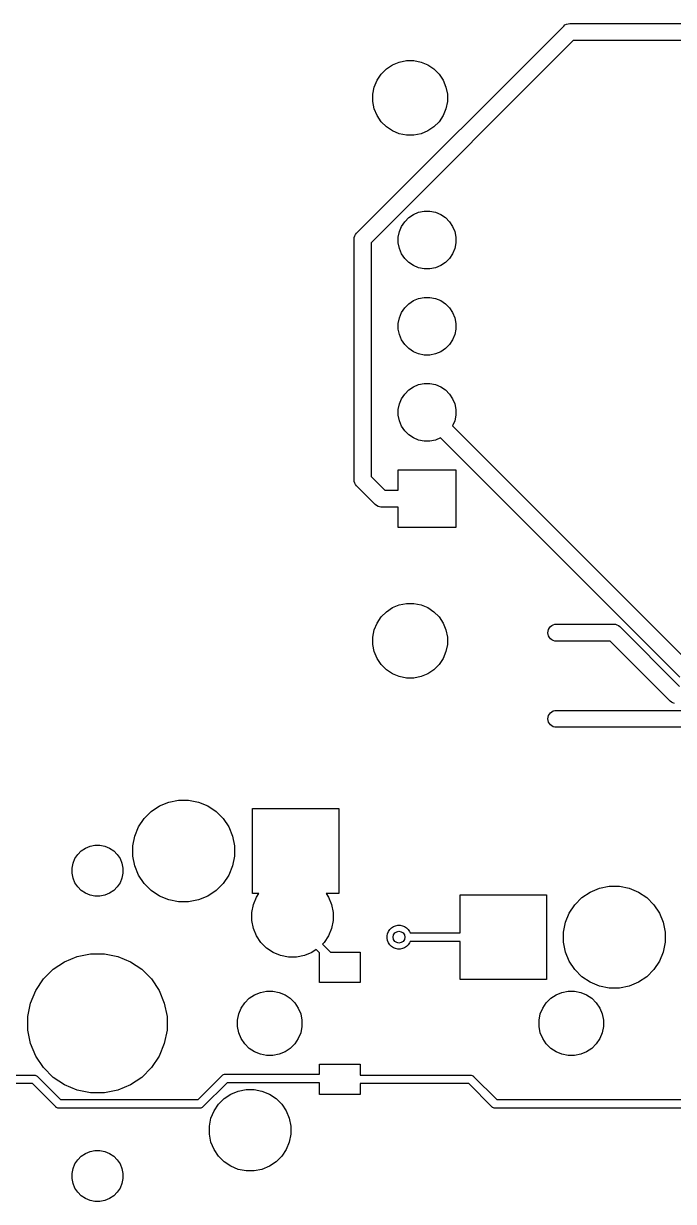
# Model space of a CAD drawing. Extents: x 109 to 185, y -151 to -34.
# Drawn here: x 134.34 to 153.51, y -68.75 to -34.03 of the extents above; entities that cross this region are included whole.
import ezdxf

# ---------------------------------------------------------------- set-up
doc = ezdxf.new("R2010")
doc.units = 0
doc.layers.add('BLACK', color=7, linetype='CONTINUOUS')

msp = doc.modelspace()

# ---------------------------------------------------------------- linework, layer by layer
at = {"layer": 'BLACK', "linetype": 'CONTINUOUS'}
for p, q in [((144.175, -40.2023), (150.264, -34.1136)), ((150.264, -34.1136), (150.271, -34.1041)), ((150.271, -34.1041), (150.309, -34.0728)), ((150.309, -34.0728), (150.353, -34.0496)), ((150.353, -34.0496), (150.4, -34.0353)), ((150.4, -34.0353), (150.449, -34.0305)), ((150.449, -34.0305), (150.461, -34.0317)), ((150.461, -34.0317), (173.871, -34.0317)), ((150.553, -34.5317), (144.593, -40.4913)), ((173.779, -34.5317), (150.553, -34.5317)), ((144.888, -35.5206), (145.042, -35.3674)), ((145.042, -35.3674), (145.222, -35.247)), ((145.222, -35.247), (145.422, -35.1641)), ((145.422, -35.1641), (145.635, -35.1218)), ((145.635, -35.1218), (145.851, -35.1218)), ((145.851, -35.1218), (146.064, -35.1641)), ((146.064, -35.1641), (146.264, -35.247)), ((146.264, -35.247), (146.444, -35.3674)), ((146.444, -35.3674), (146.597, -35.5206)), ((144.685, -35.9009), (144.768, -35.7008)), ((144.768, -35.7008), (144.888, -35.5206)), ((146.597, -35.5206), (146.718, -35.7008)), ((146.718, -35.7008), (146.801, -35.9009)), ((144.643, -36.1135), (144.685, -35.9009)), ((146.801, -35.9009), (146.843, -36.1135)), ((144.643, -36.3301), (144.643, -36.1135)), ((144.685, -36.5427), (144.643, -36.3301)), ((146.843, -36.3301), (146.801, -36.5427)), ((146.843, -36.1135), (146.843, -36.3301)), ((144.768, -36.7428), (144.685, -36.5427)), ((144.888, -36.923), (144.768, -36.7428)), ((146.718, -36.7428), (146.597, -36.923)), ((146.801, -36.5427), (146.718, -36.7428)), ((145.042, -37.0762), (144.888, -36.923)), ((145.222, -37.1966), (145.042, -37.0762)), ((146.444, -37.0762), (146.264, -37.1966)), ((146.597, -36.923), (146.444, -37.0762)), ((145.422, -37.2795), (145.222, -37.1966)), ((145.635, -37.3218), (145.422, -37.2795)), ((145.851, -37.3218), (145.635, -37.3218)), ((146.064, -37.2795), (145.851, -37.3218)), ((146.264, -37.1966), (146.064, -37.2795)), ((145.995, -39.5945), (146.159, -39.5618)), ((146.159, -39.5618), (146.327, -39.5618)), ((146.327, -39.5618), (146.491, -39.5945)), ((145.49, -40.0092), (145.583, -39.87)), ((145.583, -39.87), (145.701, -39.7516)), ((145.701, -39.7516), (145.84, -39.6585)), ((145.84, -39.6585), (145.995, -39.5945)), ((146.491, -39.5945), (146.646, -39.6585)), ((146.646, -39.6585), (146.785, -39.7516)), ((146.785, -39.7516), (146.903, -39.87)), ((146.903, -39.87), (146.996, -40.0092)), ((144.111, -40.2917), (144.134, -40.2482)), ((144.134, -40.2482), (144.165, -40.2102)), ((144.165, -40.2102), (144.175, -40.2023)), ((145.393, -40.3281), (145.426, -40.1639)), ((145.426, -40.1639), (145.49, -40.0092)), ((146.996, -40.0092), (147.06, -40.1639)), ((147.06, -40.1639), (147.093, -40.3281)), ((144.092, -40.3878), (144.097, -40.3388)), ((144.093, -40.4001), (144.092, -40.3878)), ((144.093, -47.4695), (144.093, -40.4001)), ((144.097, -40.3388), (144.111, -40.2917)), ((144.593, -40.4913), (144.593, -47.3782)), ((145.393, -40.4955), (145.393, -40.3281)), ((145.426, -40.6597), (145.393, -40.4955)), ((147.093, -40.4955), (147.06, -40.6597)), ((147.093, -40.3281), (147.093, -40.4955)), ((145.49, -40.8144), (145.426, -40.6597)), ((145.583, -40.9536), (145.49, -40.8144)), ((145.701, -41.072), (145.583, -40.9536)), ((146.903, -40.9536), (146.785, -41.072)), ((146.996, -40.8144), (146.903, -40.9536)), ((147.06, -40.6597), (146.996, -40.8144)), ((145.84, -41.1651), (145.701, -41.072)), ((145.995, -41.2291), (145.84, -41.1651)), ((146.159, -41.2618), (145.995, -41.2291)), ((146.327, -41.2618), (146.159, -41.2618)), ((146.491, -41.2291), (146.327, -41.2618)), ((146.646, -41.1651), (146.491, -41.2291)), ((146.785, -41.072), (146.646, -41.1651)), ((145.583, -42.41), (145.701, -42.2916)), ((145.701, -42.2916), (145.84, -42.1985)), ((145.84, -42.1985), (145.995, -42.1345)), ((145.995, -42.1345), (146.159, -42.1018)), ((146.159, -42.1018), (146.327, -42.1018)), ((146.327, -42.1018), (146.491, -42.1345)), ((146.491, -42.1345), (146.646, -42.1985)), ((146.646, -42.1985), (146.785, -42.2916)), ((146.785, -42.2916), (146.903, -42.41)), ((145.393, -42.8681), (145.426, -42.7039)), ((145.426, -42.7039), (145.49, -42.5492)), ((145.49, -42.5492), (145.583, -42.41)), ((146.903, -42.41), (146.996, -42.5492)), ((146.996, -42.5492), (147.06, -42.7039)), ((147.06, -42.7039), (147.093, -42.8681)), ((145.393, -43.0355), (145.393, -42.8681)), ((145.426, -43.1997), (145.393, -43.0355)), ((147.093, -43.0355), (147.06, -43.1997)), ((147.093, -42.8681), (147.093, -43.0355)), ((145.49, -43.3544), (145.426, -43.1997)), ((145.583, -43.4936), (145.49, -43.3544)), ((146.996, -43.3544), (146.903, -43.4936)), ((147.06, -43.1997), (146.996, -43.3544)), ((145.701, -43.612), (145.583, -43.4936)), ((145.84, -43.7051), (145.701, -43.612)), ((145.995, -43.7691), (145.84, -43.7051)), ((146.646, -43.7051), (146.491, -43.7691)), ((146.785, -43.612), (146.646, -43.7051)), ((146.903, -43.4936), (146.785, -43.612)), ((146.159, -43.8018), (145.995, -43.7691)), ((146.327, -43.8018), (146.159, -43.8018)), ((146.491, -43.7691), (146.327, -43.8018)), ((145.701, -44.8316), (145.84, -44.7385)), ((145.84, -44.7385), (145.995, -44.6745)), ((145.995, -44.6745), (146.159, -44.6418)), ((146.159, -44.6418), (146.327, -44.6418)), ((146.327, -44.6418), (146.491, -44.6745)), ((146.491, -44.6745), (146.646, -44.7385)), ((146.646, -44.7385), (146.785, -44.8316)), ((145.426, -45.2439), (145.49, -45.0892)), ((145.49, -45.0892), (145.583, -44.95)), ((145.583, -44.95), (145.701, -44.8316)), ((146.785, -44.8316), (146.903, -44.95)), ((146.903, -44.95), (146.996, -45.0892)), ((146.996, -45.0892), (147.06, -45.2439)), ((145.393, -45.4081), (145.426, -45.2439)), ((145.393, -45.5755), (145.393, -45.4081)), ((147.06, -45.2439), (147.093, -45.4081)), ((147.093, -45.4081), (147.093, -45.5755)), ((145.426, -45.7397), (145.393, -45.5755)), ((145.49, -45.8944), (145.426, -45.7397)), ((147.06, -45.7397), (146.997, -45.8924)), ((147.093, -45.5755), (147.06, -45.7397)), ((145.583, -46.0336), (145.49, -45.8944)), ((145.701, -46.152), (145.583, -46.0336)), ((145.84, -46.2451), (145.701, -46.152)), ((146.997, -45.8924), (151.728, -50.6237)), ((145.995, -46.3091), (145.84, -46.2451)), ((146.159, -46.3418), (145.995, -46.3091)), ((146.327, -46.3418), (146.159, -46.3418)), ((146.491, -46.3091), (146.327, -46.3418)), ((146.643, -46.2459), (146.491, -46.3091)), ((151.375, -50.9773), (146.643, -46.2459)), ((145.393, -47.7818), (145.393, -47.1818)), ((145.393, -47.1818), (147.093, -47.1818)), ((147.093, -47.1818), (147.093, -48.8818)), ((144.092, -47.4818), (144.093, -47.4695)), ((144.093, -47.4941), (144.092, -47.4818)), ((144.097, -47.5308), (144.093, -47.4941)), ((144.111, -47.5779), (144.097, -47.5308)), ((144.593, -47.3782), (144.996, -47.7818)), ((144.134, -47.6214), (144.111, -47.5779)), ((144.165, -47.6594), (144.134, -47.6214)), ((144.175, -47.6673), (144.165, -47.6594)), ((144.707, -48.1999), (144.175, -47.6673)), ((144.996, -47.7818), (145.393, -47.7818)), ((144.715, -48.2094), (144.707, -48.1999)), ((144.753, -48.2407), (144.715, -48.2094)), ((144.797, -48.2639), (144.753, -48.2407)), ((144.844, -48.2782), (144.797, -48.2639)), ((144.881, -48.2818), (144.844, -48.2782)), ((144.893, -48.283), (144.881, -48.2818)), ((144.881, -48.2818), (144.881, -48.2818)), ((144.905, -48.2818), (144.893, -48.283)), ((145.393, -48.2818), (144.905, -48.2818)), ((145.393, -48.8818), (145.393, -48.2818)), ((147.093, -48.8818), (145.393, -48.8818)), ((151.728, -50.6237), (151.728, -50.6237)), ((151.728, -50.6237), (153.98, -52.875)), ((153.691, -53.2931), (151.375, -50.9773)), ((151.375, -50.9773), (151.375, -50.9773)), ((144.888, -51.5206), (145.042, -51.3674)), ((145.042, -51.3674), (145.222, -51.247)), ((145.222, -51.247), (145.422, -51.1641)), ((145.422, -51.1641), (145.635, -51.1218)), ((145.635, -51.1218), (145.851, -51.1218)), ((145.851, -51.1218), (146.064, -51.1641)), ((146.064, -51.1641), (146.264, -51.247)), ((146.264, -51.247), (146.444, -51.3674)), ((146.444, -51.3674), (146.597, -51.5206)), ((144.685, -51.9009), (144.768, -51.7008)), ((144.768, -51.7008), (144.888, -51.5206)), ((146.597, -51.5206), (146.718, -51.7008)), ((146.718, -51.7008), (146.801, -51.9009)), ((144.643, -52.1135), (144.685, -51.9009)), ((146.801, -51.9009), (146.843, -52.1135)), ((149.808, -51.985), (149.813, -51.936)), ((149.813, -52.034), (149.808, -51.985)), ((149.813, -51.936), (149.827, -51.8889)), ((149.827, -52.0811), (149.813, -52.034)), ((149.827, -51.8889), (149.85, -51.8454)), ((149.85, -51.8454), (149.882, -51.8074)), ((149.882, -51.8074), (149.92, -51.7761)), ((149.92, -51.7761), (149.963, -51.7529)), ((149.963, -51.7529), (150.01, -51.7386)), ((150.01, -51.7386), (150.047, -51.735)), ((150.047, -51.735), (151.734, -51.735)), ((151.734, -51.735), (151.746, -51.7338)), ((151.746, -51.7338), (151.758, -51.735)), ((151.758, -51.735), (151.795, -51.7386)), ((151.795, -51.7386), (151.842, -51.7529)), ((151.842, -51.7529), (151.886, -51.7761)), ((151.886, -51.7761), (151.924, -51.8074)), ((151.924, -51.8074), (151.932, -51.8169)), ((151.932, -51.8169), (153.69, -53.575)), ((144.643, -52.3301), (144.643, -52.1135)), ((144.685, -52.5427), (144.643, -52.3301)), ((146.843, -52.3301), (146.801, -52.5427)), ((146.843, -52.1135), (146.843, -52.3301)), ((149.85, -52.1246), (149.827, -52.0811)), ((149.882, -52.1626), (149.85, -52.1246)), ((149.92, -52.1939), (149.882, -52.1626)), ((149.963, -52.2171), (149.92, -52.1939)), ((150.01, -52.2314), (149.963, -52.2171)), ((150.047, -52.235), (150.01, -52.2314)), ((151.643, -52.235), (150.047, -52.235)), ((153.401, -53.9931), (151.643, -52.235)), ((144.768, -52.7428), (144.685, -52.5427)), ((144.888, -52.923), (144.768, -52.7428)), ((146.718, -52.7428), (146.597, -52.923)), ((146.801, -52.5427), (146.718, -52.7428)), ((145.042, -53.0762), (144.888, -52.923)), ((145.222, -53.1966), (145.042, -53.0762)), ((146.444, -53.0762), (146.264, -53.1966)), ((146.597, -52.923), (146.444, -53.0762)), ((145.422, -53.2795), (145.222, -53.1966)), ((145.635, -53.3218), (145.422, -53.2795)), ((145.851, -53.3218), (145.635, -53.3218)), ((146.064, -53.2795), (145.851, -53.3218)), ((146.264, -53.1966), (146.064, -53.2795)), ((153.408, -54.0026), (153.401, -53.9931)), ((153.447, -54.0339), (153.408, -54.0026)), ((153.49, -54.0571), (153.447, -54.0339)), ((153.537, -54.0714), (153.49, -54.0571)), ((149.808, -54.525), (149.813, -54.476)), ((149.813, -54.476), (149.827, -54.4289)), ((149.827, -54.4289), (149.85, -54.3854)), ((149.85, -54.3854), (149.882, -54.3474)), ((149.882, -54.3474), (149.92, -54.3161)), ((149.92, -54.3161), (149.963, -54.2929)), ((149.963, -54.2929), (150.01, -54.2786)), ((150.01, -54.2786), (150.047, -54.275)), ((150.047, -54.275), (179.049, -54.275)), ((149.813, -54.574), (149.808, -54.525)), ((149.827, -54.6211), (149.813, -54.574)), ((149.85, -54.6646), (149.827, -54.6211)), ((149.882, -54.7026), (149.85, -54.6646)), ((149.92, -54.7339), (149.882, -54.7026)), ((149.963, -54.7571), (149.92, -54.7339)), ((150.01, -54.7714), (149.963, -54.7571)), ((150.047, -54.775), (150.01, -54.7714)), ((179.14, -54.775), (150.047, -54.775)), ((138.627, -56.9776), (138.917, -56.92)), ((138.917, -56.92), (139.213, -56.92)), ((139.213, -56.92), (139.503, -56.9776)), ((137.9, -57.4638), (138.109, -57.2549)), ((138.109, -57.2549), (138.354, -57.0907)), ((138.354, -57.0907), (138.627, -56.9776)), ((139.503, -56.9776), (139.776, -57.0907)), ((139.776, -57.0907), (140.021, -57.2549)), ((140.021, -57.2549), (140.23, -57.4638)), ((141.092, -59.67), (141.092, -57.17)), ((141.092, -57.17), (143.642, -57.17)), ((143.642, -57.17), (143.642, -59.67)), ((137.736, -57.7095), (137.9, -57.4638)), ((140.23, -57.4638), (140.394, -57.7095)), ((137.623, -57.9825), (137.736, -57.7095)), ((140.394, -57.7095), (140.507, -57.9825)), ((136.17, -58.3354), (136.306, -58.2788)), ((136.306, -58.2788), (136.451, -58.25)), ((136.451, -58.25), (136.599, -58.25)), ((136.599, -58.25), (136.744, -58.2788)), ((136.744, -58.2788), (136.88, -58.3354)), ((137.565, -58.2723), (137.623, -57.9825)), ((137.565, -58.5677), (137.565, -58.2723)), ((140.507, -57.9825), (140.565, -58.2723)), ((140.565, -58.2723), (140.565, -58.5677)), ((135.804, -58.7812), (135.86, -58.6447)), ((135.86, -58.6447), (135.942, -58.5219)), ((135.942, -58.5219), (136.047, -58.4174)), ((136.047, -58.4174), (136.17, -58.3354)), ((136.88, -58.3354), (137.003, -58.4174)), ((137.003, -58.4174), (137.108, -58.5219)), ((137.108, -58.5219), (137.19, -58.6447)), ((137.19, -58.6447), (137.246, -58.7812)), ((137.623, -58.8575), (137.565, -58.5677)), ((140.565, -58.5677), (140.507, -58.8575)), ((135.775, -58.9261), (135.804, -58.7812)), ((135.775, -59.0739), (135.775, -58.9261)), ((137.246, -58.7812), (137.275, -58.9261)), ((137.275, -58.9261), (137.275, -59.0739)), ((137.736, -59.1305), (137.623, -58.8575)), ((140.507, -58.8575), (140.394, -59.1305)), ((135.804, -59.2188), (135.775, -59.0739)), ((135.86, -59.3553), (135.804, -59.2188)), ((135.942, -59.4781), (135.86, -59.3553)), ((137.19, -59.3553), (137.108, -59.4781)), ((137.246, -59.2188), (137.19, -59.3553)), ((137.275, -59.0739), (137.246, -59.2188)), ((137.9, -59.3762), (137.736, -59.1305)), ((140.394, -59.1305), (140.23, -59.3762)), ((136.047, -59.5826), (135.942, -59.4781)), ((136.17, -59.6646), (136.047, -59.5826)), ((136.306, -59.7212), (136.17, -59.6646)), ((136.88, -59.6646), (136.744, -59.7212)), ((137.003, -59.5826), (136.88, -59.6646)), ((137.108, -59.4781), (137.003, -59.5826)), ((138.109, -59.5851), (137.9, -59.3762)), ((138.354, -59.7493), (138.109, -59.5851)), ((140.021, -59.5851), (139.776, -59.7493)), ((140.23, -59.3762), (140.021, -59.5851)), ((141.286, -59.67), (141.092, -59.67)), ((141.212, -59.7816), (141.286, -59.67)), ((143.642, -59.67), (143.264, -59.67)), ((143.264, -59.67), (143.338, -59.7816)), ((147.215, -60.835), (147.215, -59.71)), ((147.215, -59.71), (149.765, -59.71)), ((149.765, -59.71), (149.765, -62.21)), ((150.809, -59.7949), (151.054, -59.6307)), ((151.054, -59.6307), (151.327, -59.5176)), ((151.327, -59.5176), (151.617, -59.46)), ((151.617, -59.46), (151.913, -59.46)), ((151.913, -59.46), (152.203, -59.5176)), ((152.203, -59.5176), (152.476, -59.6307)), ((152.476, -59.6307), (152.721, -59.7949)), ((136.451, -59.75), (136.306, -59.7212)), ((136.599, -59.75), (136.451, -59.75)), ((136.744, -59.7212), (136.599, -59.75)), ((138.627, -59.8624), (138.354, -59.7493)), ((138.917, -59.92), (138.627, -59.8624)), ((139.213, -59.92), (138.917, -59.92)), ((139.503, -59.8624), (139.213, -59.92)), ((139.776, -59.7493), (139.503, -59.8624)), ((141.075, -60.2318), (141.121, -60)), ((141.121, -60), (141.212, -59.7816)), ((143.338, -59.7816), (143.429, -60)), ((143.429, -60), (143.475, -60.2318)), ((150.436, -60.2495), (150.6, -60.0038)), ((150.6, -60.0038), (150.809, -59.7949)), ((152.721, -59.7949), (152.93, -60.0038)), ((152.93, -60.0038), (153.094, -60.2495)), ((141.075, -60.4682), (141.075, -60.2318)), ((143.475, -60.2318), (143.475, -60.4682)), ((150.323, -60.5225), (150.436, -60.2495)), ((153.094, -60.2495), (153.207, -60.5225)), ((141.121, -60.7), (141.075, -60.4682)), ((141.212, -60.9184), (141.121, -60.7)), ((143.429, -60.7), (143.338, -60.9184)), ((143.475, -60.4682), (143.429, -60.7)), ((145.105, -60.7942), (145.143, -60.7369)), ((145.143, -60.7369), (145.192, -60.6881)), ((145.192, -60.6881), (145.249, -60.6498)), ((145.249, -60.6498), (145.313, -60.6234)), ((145.313, -60.6234), (145.381, -60.61)), ((145.381, -60.61), (145.449, -60.61)), ((145.449, -60.61), (145.517, -60.6234)), ((145.517, -60.6234), (145.581, -60.6498)), ((145.581, -60.6498), (145.638, -60.6881)), ((145.638, -60.6881), (145.687, -60.7369)), ((145.687, -60.7369), (145.725, -60.7942)), ((150.265, -60.8123), (150.323, -60.5225)), ((153.207, -60.5225), (153.265, -60.8123)), ((141.343, -61.115), (141.212, -60.9184)), ((143.338, -60.9184), (143.207, -61.115)), ((145.065, -60.9255), (145.078, -60.8579)), ((145.065, -60.9945), (145.065, -60.9255)), ((145.078, -61.0621), (145.065, -60.9945)), ((145.078, -60.8579), (145.105, -60.7942)), ((145.105, -61.1258), (145.078, -61.0621)), ((145.725, -60.7942), (145.742, -60.835)), ((145.742, -61.085), (145.725, -61.1258)), ((145.742, -60.835), (147.215, -60.835)), ((147.215, -61.085), (145.742, -61.085)), ((147.215, -62.21), (147.215, -61.085)), ((150.265, -61.1077), (150.265, -60.8123)), ((153.265, -60.8123), (153.265, -61.1077)), ((135.927, -61.5288), (136.323, -61.45)), ((136.323, -61.45), (136.727, -61.45)), ((136.727, -61.45), (137.123, -61.5288)), ((141.51, -61.2821), (141.343, -61.115)), ((141.707, -61.4134), (141.51, -61.2821)), ((141.925, -61.5039), (141.707, -61.4134)), ((142.843, -61.4134), (142.625, -61.5039)), ((142.97, -61.3285), (142.843, -61.4134)), ((143.069, -61.4268), (142.97, -61.3285)), ((143.069, -62.3), (143.069, -61.4268)), ((143.207, -61.115), (143.159, -61.1633)), ((143.159, -61.1633), (143.396, -61.4)), ((143.396, -61.4), (144.269, -61.4)), ((144.269, -61.4), (144.269, -62.3)), ((145.143, -61.1831), (145.105, -61.1258)), ((145.192, -61.2319), (145.143, -61.1831)), ((145.249, -61.2702), (145.192, -61.2319)), ((145.313, -61.2965), (145.249, -61.2702)), ((145.381, -61.31), (145.313, -61.2965)), ((145.449, -61.31), (145.381, -61.31)), ((145.517, -61.2965), (145.449, -61.31)), ((145.581, -61.2702), (145.517, -61.2965)), ((145.638, -61.2319), (145.581, -61.2702)), ((145.687, -61.1831), (145.638, -61.2319)), ((145.725, -61.1258), (145.687, -61.1831)), ((150.323, -61.3975), (150.265, -61.1077)), ((150.436, -61.6705), (150.323, -61.3975)), ((153.207, -61.3975), (153.094, -61.6705)), ((153.265, -61.1077), (153.207, -61.3975)), ((135.218, -61.9077), (135.554, -61.6833)), ((135.554, -61.6833), (135.927, -61.5288)), ((137.123, -61.5288), (137.496, -61.6833)), ((137.496, -61.6833), (137.832, -61.9077)), ((142.157, -61.55), (141.925, -61.5039)), ((142.393, -61.55), (142.157, -61.55)), ((142.625, -61.5039), (142.393, -61.55)), ((150.6, -61.9162), (150.436, -61.6705)), ((153.094, -61.6705), (152.93, -61.9162)), ((134.933, -62.1932), (135.218, -61.9077)), ((137.832, -61.9077), (138.117, -62.1932)), ((150.809, -62.1251), (150.6, -61.9162)), ((151.054, -62.2893), (150.809, -62.1251)), ((152.721, -62.1251), (152.476, -62.2893)), ((152.93, -61.9162), (152.721, -62.1251)), ((134.708, -62.529), (134.933, -62.1932)), ((138.117, -62.1932), (138.342, -62.529)), ((144.269, -62.3), (143.069, -62.3)), ((149.765, -62.21), (147.215, -62.21)), ((151.327, -62.4024), (151.054, -62.2893)), ((151.617, -62.46), (151.327, -62.4024)), ((151.913, -62.46), (151.617, -62.46)), ((152.203, -62.4024), (151.913, -62.46)), ((152.476, -62.2893), (152.203, -62.4024)), ((134.554, -62.902), (134.708, -62.529)), ((138.342, -62.529), (138.496, -62.902)), ((140.867, -62.8944), (140.999, -62.7621)), ((140.999, -62.7621), (141.155, -62.6581)), ((141.155, -62.6581), (141.328, -62.5865)), ((141.328, -62.5865), (141.511, -62.55)), ((141.511, -62.55), (141.699, -62.55)), ((141.699, -62.55), (141.882, -62.5865)), ((141.882, -62.5865), (142.055, -62.6581)), ((142.055, -62.6581), (142.211, -62.7621)), ((142.211, -62.7621), (142.343, -62.8944)), ((149.757, -62.8944), (149.889, -62.7621)), ((149.889, -62.7621), (150.045, -62.6581)), ((150.045, -62.6581), (150.218, -62.5865)), ((150.218, -62.5865), (150.401, -62.55)), ((150.401, -62.55), (150.589, -62.55)), ((150.589, -62.55), (150.772, -62.5865)), ((150.772, -62.5865), (150.945, -62.6581)), ((150.945, -62.6581), (151.101, -62.7621)), ((151.101, -62.7621), (151.233, -62.8944)), ((134.475, -63.2981), (134.554, -62.902)), ((138.496, -62.902), (138.575, -63.2981)), ((140.692, -63.2229), (140.763, -63.05)), ((140.763, -63.05), (140.867, -62.8944)), ((142.343, -62.8944), (142.447, -63.05)), ((142.447, -63.05), (142.518, -63.2229)), ((149.582, -63.2229), (149.653, -63.05)), ((149.653, -63.05), (149.757, -62.8944)), ((151.233, -62.8944), (151.337, -63.05)), ((151.337, -63.05), (151.408, -63.2229)), ((134.475, -63.7019), (134.475, -63.2981)), ((138.575, -63.2981), (138.575, -63.7019)), ((140.655, -63.4064), (140.692, -63.2229)), ((140.655, -63.5936), (140.655, -63.4064)), ((142.518, -63.2229), (142.555, -63.4064)), ((142.555, -63.4064), (142.555, -63.5936)), ((149.545, -63.4064), (149.582, -63.2229)), ((149.545, -63.5936), (149.545, -63.4064)), ((151.408, -63.2229), (151.445, -63.4064)), ((151.445, -63.4064), (151.445, -63.5936)), ((134.554, -64.098), (134.475, -63.7019)), ((138.575, -63.7019), (138.496, -64.098)), ((140.692, -63.7771), (140.655, -63.5936)), ((140.763, -63.95), (140.692, -63.7771)), ((142.518, -63.7771), (142.447, -63.95)), ((142.555, -63.5936), (142.518, -63.7771)), ((149.582, -63.7771), (149.545, -63.5936)), ((149.653, -63.95), (149.582, -63.7771)), ((151.408, -63.7771), (151.337, -63.95)), ((151.445, -63.5936), (151.408, -63.7771)), ((134.708, -64.471), (134.554, -64.098)), ((138.496, -64.098), (138.342, -64.471)), ((140.867, -64.1056), (140.763, -63.95)), ((140.999, -64.2379), (140.867, -64.1056)), ((142.343, -64.1056), (142.211, -64.2379)), ((142.447, -63.95), (142.343, -64.1056)), ((149.757, -64.1056), (149.653, -63.95)), ((149.889, -64.2379), (149.757, -64.1056)), ((151.233, -64.1056), (151.101, -64.2379)), ((151.337, -63.95), (151.233, -64.1056)), ((134.933, -64.8068), (134.708, -64.471)), ((138.342, -64.471), (138.117, -64.8068)), ((141.155, -64.3419), (140.999, -64.2379)), ((141.328, -64.4135), (141.155, -64.3419)), ((141.511, -64.45), (141.328, -64.4135)), ((141.699, -64.45), (141.511, -64.45)), ((141.882, -64.4135), (141.699, -64.45)), ((142.055, -64.3419), (141.882, -64.4135)), ((142.211, -64.2379), (142.055, -64.3419)), ((150.045, -64.3419), (149.889, -64.2379)), ((150.218, -64.4135), (150.045, -64.3419)), ((150.401, -64.45), (150.218, -64.4135)), ((150.589, -64.45), (150.401, -64.45)), ((150.772, -64.4135), (150.589, -64.45)), ((150.945, -64.3419), (150.772, -64.4135)), ((151.101, -64.2379), (150.945, -64.3419)), ((135.218, -65.0923), (134.933, -64.8068)), ((138.117, -64.8068), (137.832, -65.0923)), ((143.069, -65), (143.069, -64.7)), ((143.069, -64.7), (144.269, -64.7)), ((144.269, -64.7), (144.269, -65.025)), ((125.219, -65.025), (134.654, -65.025)), ((134.654, -65.025), (134.66, -65.0244)), ((134.66, -65.0244), (134.666, -65.025)), ((134.666, -65.025), (134.666, -65.025)), ((134.666, -65.025), (134.685, -65.0268)), ((134.685, -65.0268), (134.708, -65.034)), ((134.708, -65.034), (134.73, -65.0456)), ((134.73, -65.0456), (134.749, -65.0612)), ((134.749, -65.0612), (134.753, -65.066)), ((134.753, -65.066), (135.437, -65.75)), ((135.554, -65.3167), (135.218, -65.0923)), ((137.832, -65.0923), (137.496, -65.3167)), ((139.491, -65.75), (140.2, -65.0409)), ((140.345, -65.25), (139.636, -65.959)), ((140.2, -65.0409), (140.204, -65.0362)), ((140.204, -65.0362), (140.209, -65.0323)), ((140.209, -65.0323), (140.223, -65.0206)), ((140.223, -65.0206), (140.245, -65.009)), ((140.245, -65.009), (140.268, -65.0018)), ((140.268, -65.0018), (140.287, -65)), ((140.287, -65), (140.293, -64.9994)), ((140.287, -65), (140.287, -65)), ((140.293, -64.9994), (140.299, -65)), ((140.299, -65), (143.069, -65)), ((143.069, -65.25), (140.345, -65.25)), ((143.069, -65.6), (143.069, -65.25)), ((144.269, -65.025), (147.516, -65.025)), ((147.516, -65.025), (147.522, -65.0244)), ((147.522, -65.0244), (147.528, -65.025)), ((147.528, -65.025), (147.528, -65.025)), ((147.528, -65.025), (147.547, -65.0268)), ((147.547, -65.0268), (147.57, -65.034)), ((147.57, -65.034), (147.592, -65.0456)), ((147.592, -65.0456), (147.611, -65.0612)), ((147.611, -65.0612), (147.615, -65.066)), ((147.615, -65.066), (148.299, -65.75)), ((134.608, -65.275), (125.219, -65.275)), ((135.292, -65.9591), (134.608, -65.275)), ((135.927, -65.4712), (135.554, -65.3167)), ((136.323, -65.55), (135.927, -65.4712)), ((136.727, -65.55), (136.323, -65.55)), ((137.123, -65.4712), (136.727, -65.55)), ((137.496, -65.3167), (137.123, -65.4712)), ((140.26, -65.7179), (140.457, -65.5866)), ((140.457, -65.5866), (140.675, -65.4961)), ((140.675, -65.4961), (140.907, -65.45)), ((140.907, -65.45), (141.143, -65.45)), ((141.143, -65.45), (141.375, -65.4961)), ((141.375, -65.4961), (141.593, -65.5866)), ((141.593, -65.5866), (141.79, -65.7179)), ((144.269, -65.6), (143.069, -65.6)), ((147.47, -65.275), (144.269, -65.275)), ((144.269, -65.275), (144.269, -65.6)), ((148.154, -65.9591), (147.47, -65.275)), ((135.296, -65.9638), (135.292, -65.9591)), ((135.301, -65.9677), (135.296, -65.9638)), ((135.437, -65.75), (139.491, -65.75)), ((139.632, -65.9638), (139.613, -65.9794)), ((139.636, -65.959), (139.632, -65.9638)), ((139.962, -66.0816), (140.093, -65.885)), ((140.093, -65.885), (140.26, -65.7179)), ((141.79, -65.7179), (141.957, -65.885)), ((141.957, -65.885), (142.088, -66.0816)), ((148.158, -65.9638), (148.154, -65.9591)), ((148.163, -65.9677), (148.158, -65.9638)), ((148.299, -65.75), (158.541, -65.75)), ((135.312, -65.9771), (135.301, -65.9677)), ((135.301, -65.9677), (135.301, -65.9677)), ((135.315, -65.9794), (135.312, -65.9771)), ((135.337, -65.991), (135.315, -65.9794)), ((135.36, -65.9982), (135.337, -65.991)), ((135.379, -66), (135.36, -65.9982)), ((135.385, -66.0006), (135.379, -66)), ((135.379, -66), (135.379, -66)), ((135.391, -66), (135.385, -66.0006)), ((139.537, -66), (135.391, -66)), ((139.543, -66.0006), (139.537, -66)), ((139.549, -66), (139.543, -66.0006)), ((139.568, -65.9982), (139.549, -66)), ((139.549, -66), (139.549, -66)), ((139.591, -65.991), (139.568, -65.9982)), ((139.613, -65.9794), (139.591, -65.991)), ((139.825, -66.5318), (139.871, -66.3)), ((139.871, -66.3), (139.962, -66.0816)), ((142.088, -66.0816), (142.179, -66.3)), ((142.179, -66.3), (142.225, -66.5318)), ((148.174, -65.9771), (148.163, -65.9677)), ((148.163, -65.9677), (148.163, -65.9677)), ((148.177, -65.9794), (148.174, -65.9771)), ((148.199, -65.991), (148.177, -65.9794)), ((148.222, -65.9982), (148.199, -65.991)), ((148.241, -66), (148.222, -65.9982)), ((148.247, -66.0006), (148.241, -66)), ((148.241, -66), (148.241, -66)), ((148.253, -66), (148.247, -66.0006)), ((158.587, -66), (148.253, -66)), ((139.825, -66.7682), (139.825, -66.5318)), ((142.225, -66.5318), (142.225, -66.7682)), ((139.871, -67), (139.825, -66.7682)), ((139.962, -67.2184), (139.871, -67)), ((142.179, -67), (142.088, -67.2184)), ((142.225, -66.7682), (142.179, -67)), ((136.047, -67.4174), (136.17, -67.3354)), ((136.17, -67.3354), (136.306, -67.2788)), ((136.306, -67.2788), (136.451, -67.25)), ((136.451, -67.25), (136.599, -67.25)), ((136.599, -67.25), (136.744, -67.2788)), ((136.744, -67.2788), (136.88, -67.3354)), ((136.88, -67.3354), (137.003, -67.4174)), ((140.093, -67.415), (139.962, -67.2184)), ((142.088, -67.2184), (141.957, -67.415)), ((135.804, -67.7812), (135.86, -67.6447)), ((135.86, -67.6447), (135.942, -67.5219)), ((135.942, -67.5219), (136.047, -67.4174)), ((137.003, -67.4174), (137.108, -67.5219)), ((137.108, -67.5219), (137.19, -67.6447)), ((137.19, -67.6447), (137.246, -67.7812)), ((140.26, -67.5821), (140.093, -67.415)), ((140.457, -67.7134), (140.26, -67.5821)), ((141.79, -67.5821), (141.593, -67.7134)), ((141.957, -67.415), (141.79, -67.5821)), ((135.775, -67.9261), (135.804, -67.7812)), ((135.775, -68.0739), (135.775, -67.9261)), ((137.246, -67.7812), (137.275, -67.9261)), ((137.275, -67.9261), (137.275, -68.0739)), ((140.675, -67.8039), (140.457, -67.7134)), ((140.907, -67.85), (140.675, -67.8039)), ((141.143, -67.85), (140.907, -67.85)), ((141.375, -67.8039), (141.143, -67.85)), ((141.593, -67.7134), (141.375, -67.8039)), ((135.804, -68.2188), (135.775, -68.0739)), ((135.86, -68.3553), (135.804, -68.2188)), ((135.942, -68.4781), (135.86, -68.3553)), ((137.19, -68.3553), (137.108, -68.4781)), ((137.246, -68.2188), (137.19, -68.3553)), ((137.275, -68.0739), (137.246, -68.2188)), ((136.047, -68.5826), (135.942, -68.4781)), ((136.17, -68.6646), (136.047, -68.5826)), ((136.306, -68.7212), (136.17, -68.6646)), ((136.451, -68.75), (136.306, -68.7212)), ((136.744, -68.7212), (136.599, -68.75)), ((136.88, -68.6646), (136.744, -68.7212)), ((137.003, -68.5826), (136.88, -68.6646)), ((137.108, -68.4781), (137.003, -68.5826)), ((136.599, -68.75), (136.451, -68.75))]:
    msp.add_line(p, q, dxfattribs=at)
at = {"layer": 'BLACK'}
msp.add_circle((145.415, -60.96), 0.175, dxfattribs=at)

doc.saveas('drawing.dxf')
